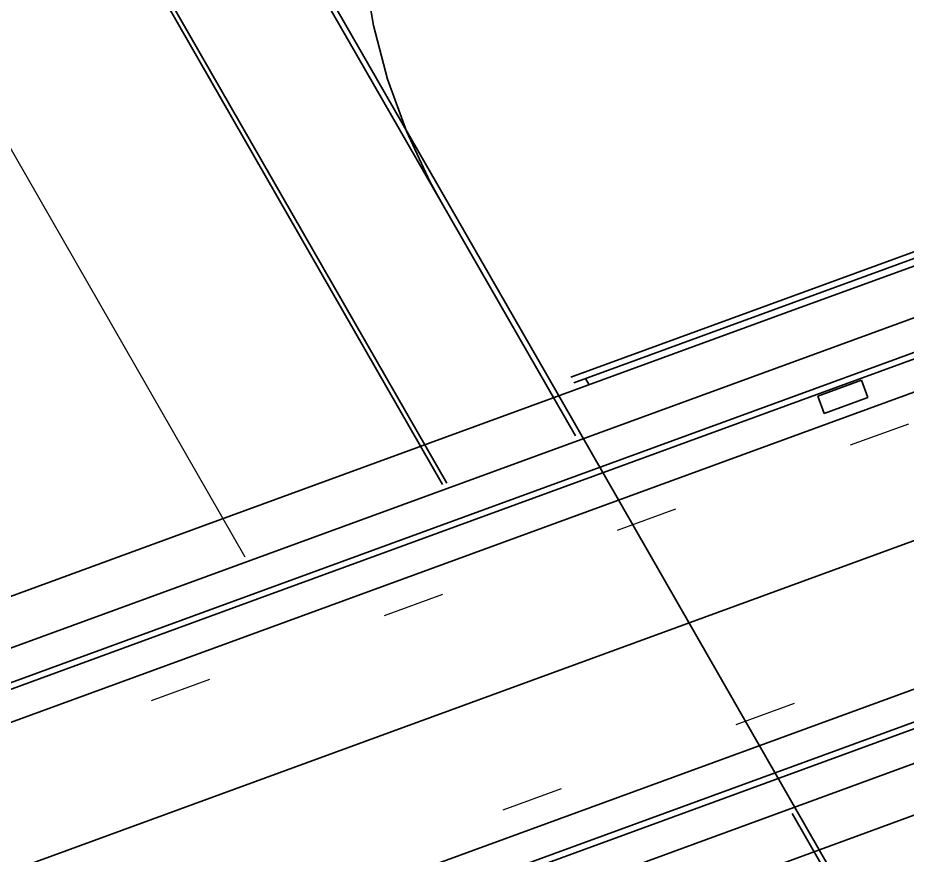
# Model space of a CAD drawing. Header units: metres. Extents: x 134219 to 139178, y 438661 to 444352.
# Drawn here: x 136133.11 to 136147.44, y 442082.51 to 442096.02 of the extents above; entities that cross this region are included whole.
import ezdxf

# ---------------------------------------------------------------- set-up
doc = ezdxf.new("R2010")
doc.units = ezdxf.units.M
doc.linetypes.add('13strp', pattern=[4, 1, -3])
doc.layers.add('Utd-geleiderail-nw', color=8, linetype='glm a2ee v014$0$f2m40080', lineweight=35)
doc.layers.add('Utd-ondergr-nw', color=8, linetype='13strp', lineweight=35)
doc.layers.add('Utd-weg-nw', color=8, linetype='Continuous')
doc.linetypes.add('glm a2ee v014$0$f2m40080', pattern='A,2,-1,[160,RTW.shx,S=0.5,R=0,X=0,Y=0],-1', length=4)

msp = doc.modelspace()

# ---------------------------------------------------------------- linework, layer by layer
at = {"layer": 'Utd-geleiderail-nw', "linetype": 'Continuous', "flags": 128}
msp.add_lwpolyline([(136209.823, 441978.079), (136204.111, 441986.287), (136196.113, 441997.778), (136192.948, 442002.876), (136187.673, 442011.371), (136182.399, 442019.867), (136177.144, 442028.329), (136172.187, 442036.975), (136167.209, 442045.655), (136162.231, 442054.335), (136157.254, 442063.015), (136152.276, 442071.695), (136147.299, 442080.376), (136145.835, 442082.927), (136141.632, 442090.258), (136137.343, 442097.736), (136132.366, 442106.416)], dxfattribs=at)
at = {"layer": 'Utd-ondergr-nw', "linetype": 'Continuous'}
for p, q in [((136152.2, 442093.944), (136142.019, 442090.22)), ((136152.248, 442093.855), (136142.07, 442090.132)), ((136145.5, 442091.265), (136149.49, 442092.725)), ((136149.76, 442091.987), (136078.928, 442066.075)), ((136145.95, 442090.035), (136149.94, 442091.494)), ((136136.109, 442087.83), (136145.5, 442091.265)), ((136146.156, 442089.471), (136150.244, 442090.967)), ((136142.26, 442090.202), (136142.318, 442090.101)), ((136146.002, 442089.917), (136146.707, 442090.174)), ((136146.707, 442090.174), (136146.81, 442089.893)), ((136136.559, 442086.599), (136145.95, 442090.035)), ((136146.105, 442089.635), (136146.002, 442089.917)), ((136146.81, 442089.893), (136146.105, 442089.635)), ((136136.765, 442086.035), (136146.156, 442089.471)), ((136126.718, 442084.394), (136136.109, 442087.83)), ((136127.168, 442083.163), (136136.559, 442086.599)), ((136153.153, 442086.04), (136082.321, 442060.128)), ((136127.374, 442082.6), (136136.765, 442086.035)), ((136138.311, 442081.81), (136147.702, 442085.245)), ((136138.518, 442081.245), (136147.909, 442084.68)), ((136148.359, 442083.452), (136138.967, 442080.016))]:
    msp.add_line(p, q, dxfattribs=at)
at = {"layer": 'Utd-ondergr-nw', "linetype": 'Continuous', "flags": 128}
for points in [[(136077.89, 442190.393), (136083.165, 442181.898), (136088.439, 442173.402), (136093.714, 442164.906), (136098.989, 442156.411), (136104.264, 442147.915), (136109.539, 442139.42), (136114.814, 442130.924), (136120.089, 442122.429), (136125.364, 442113.933), (136130.342, 442105.253), (136135.319, 442096.573), (136139.954, 442088.49)], [(136077.949, 442190.43), (136083.224, 442181.935), (136088.499, 442173.439), (136093.774, 442164.943), (136099.049, 442156.448), (136104.324, 442147.952), (136109.599, 442139.457), (136114.874, 442130.961), (136120.149, 442122.465), (136125.423, 442113.97), (136130.401, 442105.29), (136135.379, 442096.609), (136140.021, 442088.515)], [(136114.091, 442137.674), (136117.179, 442132.392), (136122.227, 442123.756), (136127.276, 442115.12), (136132.253, 442106.44), (136137.231, 442097.759), (136139.938, 442093.039), (136142.097, 442089.274)], [(136139.938, 442093.039), (136139.751, 442093.38), (136139.372, 442094.19), (136139.068, 442095.031), (136138.839, 442095.895), (136138.689, 442096.777), (136138.619, 442097.668), (136138.628, 442098.562), (136138.717, 442099.452), (136138.885, 442100.33), (136139.131, 442101.19), (136139.452, 442102.024), (136139.847, 442102.826), (136140.312, 442103.59), (136140.843, 442104.309), (136141.437, 442104.978), (136142.088, 442105.591), (136142.79, 442106.144), (136143.54, 442106.631), (136144.33, 442107.05), (136145.13, 442107.387), (136149.662, 442108.996), (136159.164, 442112.129), (136168.698, 442115.175)], [(136074.652, 442063.845), (136080.246, 442065.891), (136089.637, 442069.327), (136099.028, 442072.762), (136107.476, 442075.853), (136108.42, 442076.198), (136117.811, 442079.634), (136127.202, 442083.069), (136136.593, 442086.505), (136145.985, 442089.941), (136154.051, 442092.891)], [(136076.113, 442061.451), (136081.19, 442063.308), (136090.582, 442066.744), (136099.973, 442070.18), (136108.42, 442073.27), (136109.364, 442073.615), (136118.756, 442077.051), (136128.147, 442080.487), (136137.538, 442083.922), (136146.93, 442087.358), (136155.424, 442090.465)], [(136077.575, 442059.058), (136082.135, 442060.726), (136091.527, 442064.161), (136100.918, 442067.597), (136109.365, 442070.687), (136110.309, 442071.033), (136119.7, 442074.468), (136129.092, 442077.904), (136138.483, 442081.34), (136147.874, 442084.775), (136156.798, 442088.04)], [(136145.589, 442083.183), (136147.186, 442080.399)]]:
    msp.add_lwpolyline(points, dxfattribs=at)
at = {"layer": 'Utd-weg-nw', "linetype": 'Continuous', "flags": 128}
msp.add_lwpolyline([(136069.769, 442197.122), (136075.044, 442188.626), (136080.319, 442180.131), (136085.593, 442171.635), (136090.868, 442163.139), (136096.143, 442154.644), (136101.418, 442146.148), (136106.693, 442137.653), (136111.968, 442129.157), (136117.243, 442120.661), (136122.518, 442112.166), (136127.496, 442103.486), (136132.473, 442094.805), (136136.764, 442087.323)], dxfattribs=at)
at = {"layer": 'Utd-weg-nw', "linetype": '13strp', "flags": 128}
for points in [[(136075.157, 442063.018), (136080.572, 442064.999), (136089.963, 442068.434), (136099.355, 442071.87), (136107.802, 442074.96), (136108.746, 442075.306), (136118.137, 442078.741), (136127.529, 442082.177), (136136.92, 442085.613), (136146.311, 442089.048), (136154.525, 442092.053)], [(136077.07, 442059.884), (136081.809, 442061.618), (136091.2, 442065.054), (136100.591, 442068.489), (136109.039, 442071.58), (136109.983, 442071.925), (136119.374, 442075.361), (136128.765, 442078.796), (136138.157, 442082.232), (136147.548, 442085.667), (136156.323, 442088.878)]]:
    msp.add_lwpolyline(points, dxfattribs=at)

doc.saveas('drawing.dxf')
